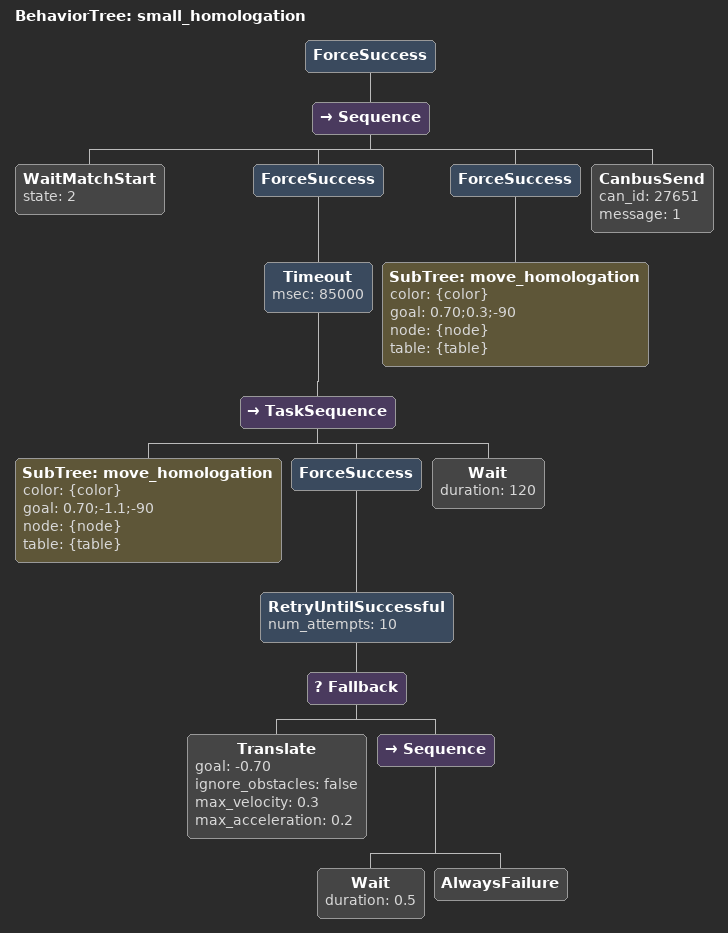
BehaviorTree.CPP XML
<?xml version="1.0" encoding="UTF-8"?>
<root BTCPP_format="4">
  <BehaviorTree ID="small_homologation">
    <ForceSuccess>
      <Sequence>
        <WaitMatchStart state="2"/>
        <ForceSuccess>
          <Timeout msec="85000">
            <TaskSequence>
              <SubTree ID="move_homologation"
                       color="{color}"
                       goal="0.70;-1.1;-90"
                       node="{node}"
                       table="{table}"/>
              <ForceSuccess>
                <RetryUntilSuccessful num_attempts="10">
                  <Fallback>
                    <Translate goal="-0.70"
                               ignore_obstacles="false"
                               max_velocity="0.3"
                               max_acceleration="0.2"/>
                    <Sequence>
                      <Wait duration="0.5"/>
                      <AlwaysFailure/>
                    </Sequence>
                  </Fallback>
                </RetryUntilSuccessful>
              </ForceSuccess>
              <Wait duration="120"/>
            </TaskSequence>
          </Timeout>
        </ForceSuccess>
        <ForceSuccess>
          <SubTree ID="move_homologation"
                   color="{color}"
                   goal="0.70;0.3;-90"
                   node="{node}"
                   table="{table}"/>
        </ForceSuccess>
        <CanbusSend can_id="27651"
                    message="1"/>
      </Sequence>
    </ForceSuccess>
  </BehaviorTree>

</root>
